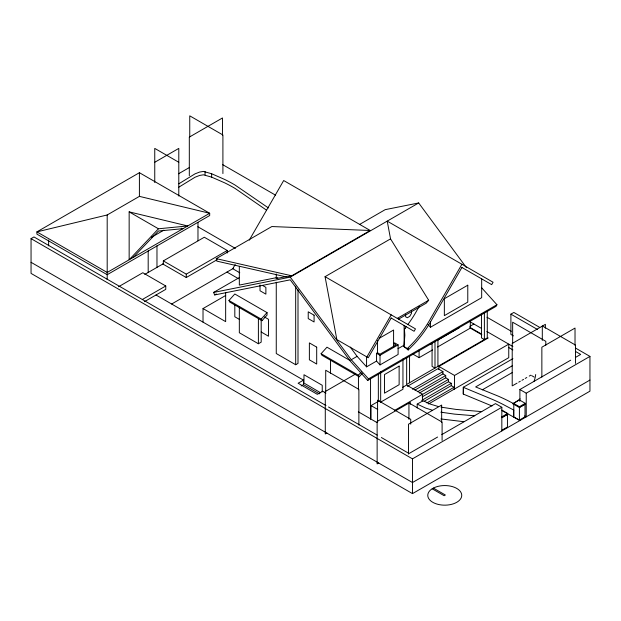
<?xml version="1.0" encoding="UTF-8"?>
<svg xmlns="http://www.w3.org/2000/svg" width="621" height="621" viewBox="0 0 621 621"><rect width="100%" height="100%" fill="white"/><g stroke="black" fill="none" stroke-linecap="round" stroke-linejoin="round"><path stroke-width="0.93" d="M408.486 348.311L408.199 349.98L403.666 346.402L404.116 345.066L404.116 325.513M239.007 277.758L213.585 292.437L214.672 294.936L290.248 279.83L350.283 361.158L367.694 380.448L368.509 378.872L496.94 304.725L481.593 287.717M496.94 304.725L496.125 306.3L367.694 380.448M235.188 264.53L232.766 268.73L239.776 272.774M249.254 240.172L283.681 180.532L370.217 230.492L291.738 275.802L286.227 276.904L216.822 261.13L216.248 258.639L271.843 226.541L370.217 230.492M366.887 356.935L391.183 314.855M391.183 318.045L368.269 357.735L336.854 339.602L325.055 276.679L390.539 238.875L387.217 221.13L493.066 282.245L491.677 284.643L461.845 267.426M419.144 306.557L417.172 309.98A74.38 42.942 -60 0 1 408.734 323.324L407.803 324.581M461.923 264.267L430.943 317.929A74.38 42.942 -60 0 1 410.628 345.307L407.337 348.528L403.666 346.402M461.923 267.472L432.177 319A74.38 42.942 -60 0 1 413.943 344.228L408.199 349.98L407.337 348.528M406.398 326.452L404.713 328.594M390.539 238.875L428.684 300.254L426.239 303.157L398.573 319.124M228.955 300.494L234.816 293.997L267.038 312.604L267.038 315.088L262 320.677L229.77 302.07L228.955 300.494L261.177 319.101L262 320.677M261.177 319.101L267.038 312.604M362.346 373.299L359.194 376.792L321.919 355.274L321.104 353.698L326.964 347.201L350.159 360.591M359.194 376.792L358.379 375.216L361.306 371.971M158.44 228.776L129.152 259.772L129.152 211.87L187.721 225.959L158.44 228.776L129.152 211.87M133.158 257.459L158.44 231.028L183.04 228.66L181.239 228.233M178.832 183.8L195.01 173.857L199.613 172.064L203.393 171.427L211.645 173.748L224.631 179.438A147.061 84.906 0 0 1 235.033 185.027L268.396 207.919M178.832 187.185L195.01 177.241L199.613 175.448L203.393 174.811L211.645 177.132L224.631 182.822A147.061 84.906 0 0 1 235.033 188.411L266.262 209.983M154.753 162.275L178.794 148.396L178.794 196.042M139.407 172.7L36.911 231.874L36.911 234.133L107.192 274.707L209.688 215.534L209.688 213.275L139.407 172.7L139.407 196.368L107.192 214.967L36.911 231.874L107.192 272.456L209.688 213.275L139.407 196.368M575.729 348.187L589.95 356.4L589.95 391.168L412.484 493.625L31.05 273.403L31.05 238.643L33.976 236.95L325.994 405.544M178.553 173.771L189.374 167.523M151.493 237.292L163.89 230.135M118.557 286.747L142.822 272.735L165.76 285.978L165.76 289.363L144.499 301.635M163.323 264.282L163.323 260.898L204.317 237.23L227.255 250.473L227.255 253.011M144.794 274.412L163.665 263.514M142.333 299.508L165.76 285.978M163.323 260.898L186.261 274.148L227.255 250.473M162.834 264.003L186.261 277.525L217.218 259.656M171.652 304.018L233.667 268.21M214.672 294.936L216.349 293.974M203.02 322.128L203.02 308.559L225.695 295.472M359.66 224.406L385.214 209.65L418.678 202.958L466.441 267.659M276.26 273.946L276.26 278.573L277.804 277.68M213.585 292.437L290.248 277.113L418.678 202.958M239.333 306.689L239.333 332.747L258.39 343.755L261.185 342.14L261.185 319.784M276.26 282.252L276.26 353.528L295.681 364.737L298.002 363.394L298.002 289.681M397.285 318.379L428.684 300.254M319.373 393.815L303.49 384.647L303.49 380.137L298.119 383.235L317.347 394.335L322.718 391.238L325.963 393.116M379.144 338.36L393.59 330.015L393.59 347.108M301.185 385.975L303.49 384.647M290.248 277.113L351.245 359.738L357.106 356.353L366.569 366.848L376.559 361.073L376.559 353.31L377.537 352.744L380.021 354.18L396.074 344.911L393.59 343.475L394.645 342.87L398.1 344.865L398.1 354.467L380.021 364.907L376.559 361.073M376.559 353.31L380.021 355.305L398.1 344.865M428.024 324.55L430.454 327.251L481.679 297.676L481.679 278.876M397.991 348.699L403.86 345.315M355.212 374.238L325.28 391.525L325.28 433.97L326.902 433.031M430.066 344.585L432.573 343.134M437.595 340.238L459.346 327.678M469.841 326.374L473.908 324.03M413.035 354.18L419.097 357.68L432.534 349.926M437.572 347.015L470.314 328.113L481.865 334.773M513.396 335.876L510.904 334.432L510.904 314.148L513.839 312.456L539.765 327.422M376.908 422.521L371.032 419.136L371.032 405.606L379.307 400.832M402.478 387.45L406.615 385.067L422.559 394.265L422.559 401.034M438.9 369.324L438.9 366.429L488.238 337.94M407.446 386.293L437.921 368.695L442.936 371.591L442.936 373.904L414.929 390.073M378.344 374.021L378.344 400.778L380.673 402.129L402.951 389.266L402.951 358.961M412.46 389.188L442.936 371.591M417.708 391.672L445.715 375.503L445.715 377.816L419.354 393.031M438.9 366.429L454.525 375.457L508.754 344.143L508.754 357.673L428.506 404.007M394.428 410.512L422.559 394.265M422.133 394.638L448.486 379.415L448.486 381.729L422.133 396.943M421.612 400.452L451.265 383.328L451.265 385.641L424.081 401.337M417.203 407.989L417.203 404.124L423.064 400.739L430.252 404.085L438.434 406.576M426.86 402.936L454.036 387.24L454.036 389.258M491.995 405.979L463.274 394.071L463.274 387.31L512.907 358.659M463.274 394.071L463.437 387.217M512.224 365.816L475.632 386.937L498.484 396.237A191.113 110.336 0 0 1 508.265 400.832L513.986 403.829M482.284 389.864L512.224 372.577M378.756 462.971L377.133 463.91L377.133 421.465L410.295 402.315L410.295 404.248M513.024 385.455L517.076 383.118M518.698 382.179L520.32 381.247M521.943 380.308L523.565 379.369M525.187 378.437L526.81 377.498M529.239 376.093L530.862 375.162M437.595 437.037L409.068 453.501L381.379 437.518M441.787 434.615L495.488 403.611L501.83 407.275L501.83 430.943M519.893 401.112L519.893 389.522L570.683 360.196M575.683 357.308L580.674 354.428L575.69 351.548M31.05 238.643L412.484 458.857L501.83 407.275M519.893 389.522L526.235 393.186L589.95 356.4M513.544 403.324L519.404 399.947L525.265 403.324L525.265 404.17L519.404 407.555L513.544 404.17L513.544 403.324L519.404 406.708L525.265 403.324M501.83 416.854L507.691 413.47L507.691 414.316L501.83 417.7M463.274 387.31L492.756 399.544A191.113 110.336 0 0 1 502.529 404.139L513.792 410.093M501.83 417.56L507.45 414.316L507.45 427L501.83 430.237M519.404 407.415L525.017 404.17L525.017 416.854L519.404 420.091L513.668 416.924L513.668 410.163M589.95 380.068L412.484 482.533L31.05 262.31M276.71 277.61L239.333 285.078L239.333 266.479M276.26 278.573L286.18 276.593M463.724 421.69L440.856 418.95M474.793 415.798L454.487 414.114L440.856 412.181M481.795 411.63L455.954 409.402L441.003 407.135M216.248 258.639L291.738 275.802M432.216 410.171L425.711 408.09L417.203 404.124M502.529 410.9L519.893 420.518M510.904 314.148L537.483 329.487M222.776 164.705L275.615 195.211M486.996 317.246L511.316 331.288M470.066 321.81L481.376 328.338M486.864 331.505L512.892 346.534M508.692 347.488L512.892 349.918M469.864 327.329L481.554 334.082M178.794 162.275L154.753 148.396L154.753 182.535M531.692 375.635L534.184 377.079M325.055 276.679L415.48 328.882L414.098 331.28L391.051 317.968M405.296 328.478L404.411 328.959L404.853 335.2L404.1 345.059M519.529 400.863L519.404 399.947M197.851 226.735L235.39 248.408M524.652 415.938L526.235 416.854L526.235 393.186M442.936 373.904L445.715 375.503M501.83 410.093L507.691 413.47M445.715 377.816L448.486 379.415M448.486 381.729L451.265 383.328M451.265 385.641L454.036 387.24M262.536 285.435L265.881 287.368L265.881 294.137L260.02 290.76L260.02 284.954M226.991 272.068L238.549 278.744M264.437 316.966L268.505 319.318L268.505 336.225L261.185 331.994M321.104 353.698L358.379 375.216M239.69 319.582L234.816 316.772L234.816 304.562M203.02 308.559L225.656 321.631L225.656 292.413M371.032 405.606L377.747 409.48M156.011 294.991L303.49 380.137M358.333 411.801L370.551 418.849M328.509 406.996L377.18 435.096M433.388 488.106L445.358 495.015L444.155 495.713L432.185 488.797M320.568 392.759L303.98 383.056L303.98 374.735L322.229 385.276L322.229 391.851M351.245 359.738L368.509 378.872M350.26 347.085L357.106 356.353M405.591 314.886L405.591 316.757L407.322 317.75L409.744 316.345L411.475 313.349L411.475 310.539M575.465 363.409L575.465 345.074L542.304 325.932L542.304 340.401M575.023 345.431L575.023 328.067L541.861 347.209L541.861 377.118M545.812 345.198L545.812 341.34L512.651 322.198L512.651 343.421M545.378 328.191L545.378 324.333L512.216 343.475L512.216 385.928M519.404 406.708L519.404 420.091M513.792 404.17L513.792 416.854M487.268 311.129L487.268 337.894L406.662 384.43L406.662 357.665M484.38 312.798L484.38 339.555L481.454 337.871L481.454 314.226M470.314 320.498L470.314 328.113M454.525 375.457L454.525 388.979M442.098 440.405L442.098 422.078L408.936 402.928L408.936 419.33M441.655 422.427L441.655 405.063L408.494 424.213L408.494 454.114M437.921 339.625L437.921 366.382M434.995 341.309L434.995 368.074L432.061 366.382L432.061 342.745M430.454 321.608L430.454 327.251M419.097 349.949L419.097 357.68M412.484 458.857L412.484 493.625M410.737 424.151L410.737 419.33L377.576 400.18L377.576 422.373M409.55 356.004L409.55 382.761M380.673 371.824L380.673 402.129M380.021 355.305L380.021 364.907M377.537 340.246L377.537 352.744M370.551 378.585L370.551 419.253M366.569 356.547L366.569 366.848M358.876 425.082L358.876 389.39L325.715 370.24L325.715 391.463M358.441 376.233L358.441 389.74M330.496 359.404L330.496 373.531M295.681 286.172L295.681 364.737M258.39 318.658L258.39 343.755M222.908 173.562L222.908 134.974L189.747 115.832L189.747 137.055M222.473 135.331L222.473 117.967L189.312 137.109L189.312 175.696M211.645 173.748L211.645 177.132M205.054 171.505L205.054 174.889M197.975 222.403L197.975 240.808M186.261 274.148L186.261 277.525M156.973 245.776L156.973 267.379M148.186 250.853L148.186 272.456M107.192 214.967L107.192 279.66M48.624 240.032L48.624 245.846M535.69 374.533A79.403 45.845 0 0 1 534.029 381.286M520.103 398.892A79.403 45.845 0 0 1 512.62 403.883M432.752 488.432L431.285 489.395A16.984 9.804 0 0 0 441.081 504.935A16.984 9.804 0 0 0 461.341 493.245A16.984 9.804 0 0 0 434.421 487.586L432.752 488.432M467.776 285.202L444.349 298.732L444.349 315.639L467.776 302.109L467.776 285.202M399.132 366.111L384.492 374.564L384.492 393.163L399.132 384.702L399.132 366.111M314.086 315.196L308.226 311.812L308.226 318.589L314.086 321.973L314.086 315.196M316.694 347.139L309.374 342.908L309.374 359.815L316.694 364.046L316.694 347.139"/></g></svg>
